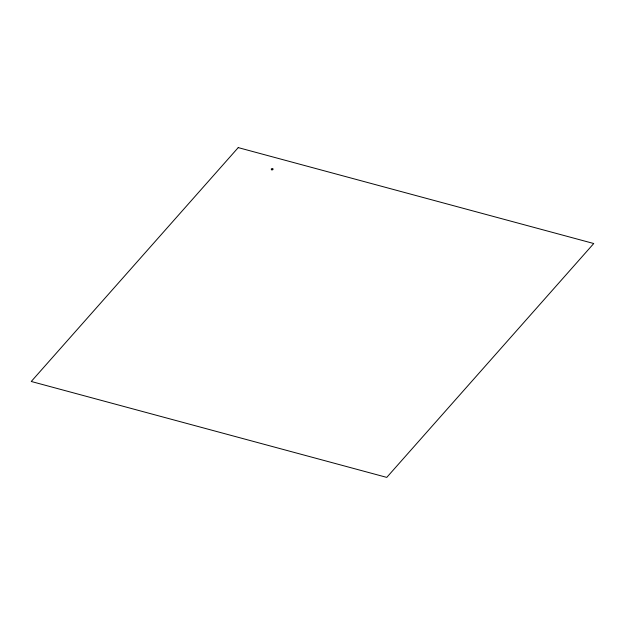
<?xml version="1.0" encoding="UTF-8"?>
<svg xmlns="http://www.w3.org/2000/svg" width="625" height="625" viewBox="0 0 625 625"><rect width="100%" height="100%" fill="white"/><g stroke="black" fill="none" stroke-linecap="round" stroke-linejoin="round"><path stroke-width="0.94" d="M271.742 169.375L271.406 169.852L272.695 169.828L272.539 169.367L273.234 169.07L272.281 168.617L271.148 169.094L271.742 169.375M238.234 147.609L31.25 381.477L386.766 477.391L593.75 243.523L238.234 147.609"/></g></svg>
